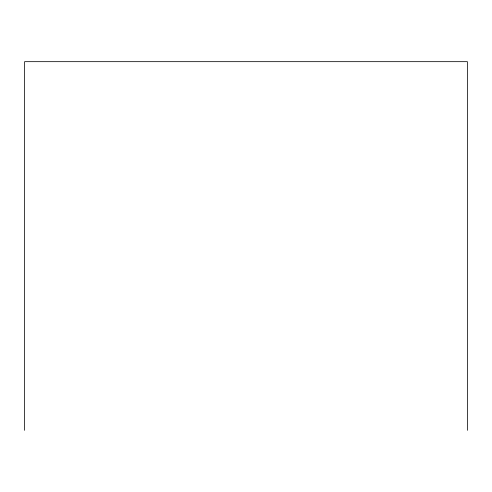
<?xml version="1.0" encoding="UTF-8"?>
<svg xmlns="http://www.w3.org/2000/svg" width="492" height="492" viewBox="0 0 492 492"><rect width="100%" height="100%" fill="white"/><g stroke="black" fill="none" stroke-linecap="round" stroke-linejoin="round"><path stroke-width="0.74" d="M467.4 430.334L467.4 61.666L24.6 61.666L24.6 430.334"/></g></svg>
